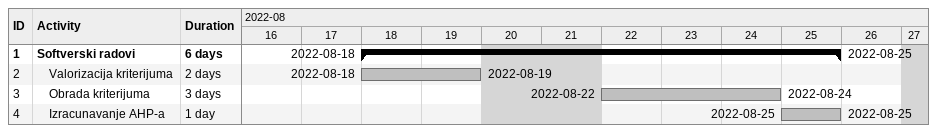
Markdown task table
| ID | Level | Task | Duration | Start | Finish |
|---|---|---|---|---|---|
| 1 | 1 | **Softverski radovi** | 6d | 2022-08-18 | 2022-08-25 |
| 2 | 2 | Valorizacija kriterijuma | 2d | 2022-08-18 | 2022-08-19 |
| 3 | 2 | Obrada kriterijuma | 3d | 2022-08-22 | 2022-08-24 |
| 4 | 2 | Izracunavanje AHP-a | 1d | 2022-08-25 | 2022-08-25 |
